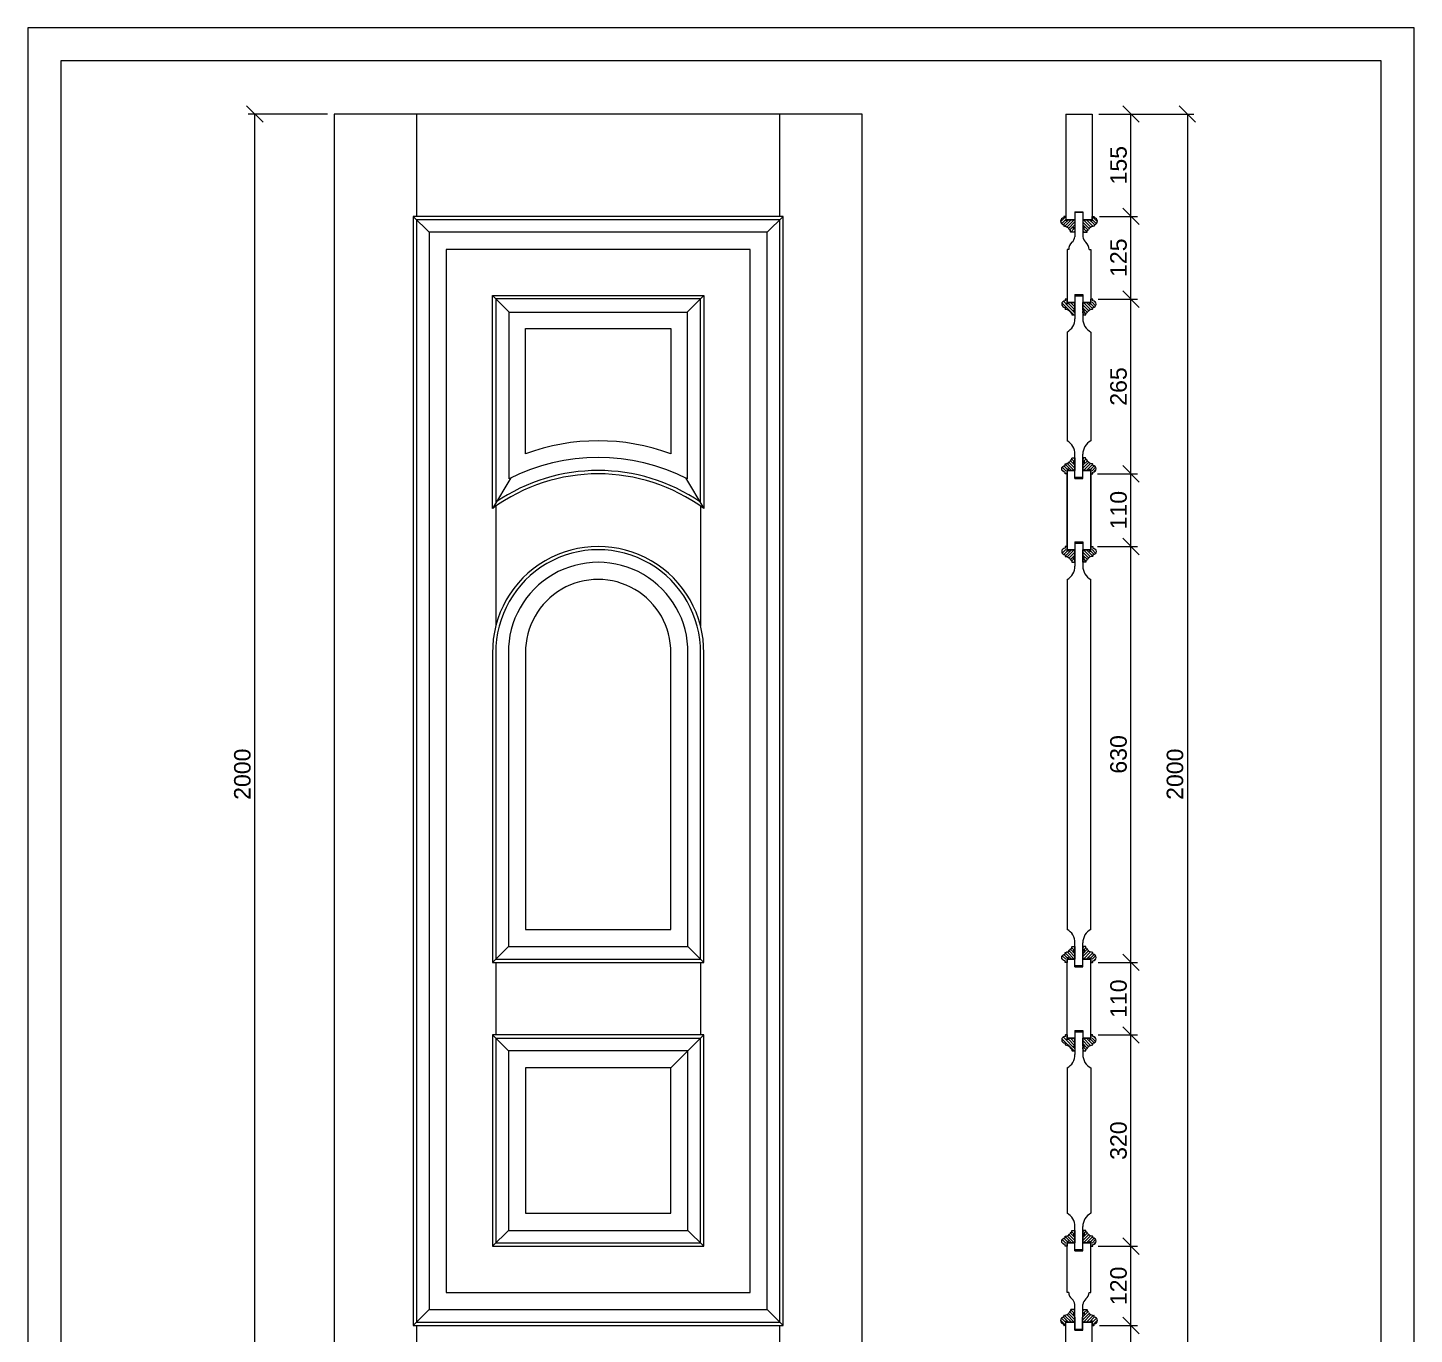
# Model space of a CAD drawing. Header units: millimetres. Extents: x 2363 to 4463, y 605 to 3575.
# Drawn here: x 2363 to 4463, y 1596 to 3575 of the extents above; entities that cross this region are included whole.
import ezdxf

# ---------------------------------------------------------------- set-up
doc = ezdxf.new("R2010")
doc.units = ezdxf.units.MM
for name, color, linetype, lineweight in [('图框', 7, 'Continuous', 13), ('填充', 8, 'Continuous', 5), ('标准家私', 4, 'Continuous', 20), ('标注', 2, 'Continuous', 9)]:
    doc.layers.add(name, color=color, linetype=linetype, lineweight=lineweight)
doc.styles.get("Standard").update_dxf_attribs({"font": 'arial.ttf'})

# ---------------------------------------------------------------- blocks, each defined once
blk = doc.blocks.new('_Oblique')
at = {"color": 0, "linetype": 'ByBlock', "lineweight": -2}
blk.add_line((-0.5, -0.5), (0.5, 0.5), dxfattribs=at)

msp = doc.modelspace()

# ---------------------------------------------------------------- hatches: boundary and pattern name
at = {"layer": '填充'}
h = msp.add_hatch(dxfattribs=at)
h.set_pattern_fill('ANSI31', color=0, angle=90, style=0)
h.set_pattern_definition([(225, (3087.6552, 33091.6226), (-2.24506403, 2.24506403), [])])
h.paths.add_polyline_path([(3933.3, 3274.1), (3931.9, 3275.3), (3931.9, 3276.8, -1), (3931.9, 3286.8), (3931.9, 3288.8, -0.414214), (3932.4, 3289.3), (3934.9, 3289.3), (3934.9, 3284.3), (3934.9, 3282.3), (3936.9, 3282.3), (3936.9, 3284.3), (3948.9, 3284.3), (3948.9, 3272.3), (3946.9, 3272.3), (3946.9, 3270.3), (3948.9, 3270.3), (3948.9, 3268.3, -0.414214), (3945.9, 3265.3), (3942.9, 3265.3, -0.414214), (3942.4, 3265.8), (3942.4, 3267.8, -0.310992), (3940, 3269.5, 0.142816), (3938.5, 3271.8, 0.118277)])
h = msp.add_hatch(dxfattribs=at)
h.set_pattern_fill('ANSI31', color=0, angle=90, style=0)
h.set_pattern_definition([(315, (4822.0745, 33091.6226), (2.24506403, 2.24506403), [])])
h.paths.add_polyline_path([(3976.5, 3274.1), (3977.9, 3275.3), (3977.9, 3276.8, 1), (3977.9, 3286.8), (3977.9, 3288.8, 0.414214), (3977.4, 3289.3), (3974.9, 3289.3), (3974.9, 3284.3), (3974.9, 3282.3), (3972.9, 3282.3), (3972.9, 3284.3), (3960.9, 3284.3), (3960.9, 3272.3), (3962.9, 3272.3), (3962.9, 3270.3), (3960.9, 3270.3), (3960.9, 3268.3, 0.414214), (3963.9, 3265.3), (3966.9, 3265.3, 0.414214), (3967.4, 3265.8), (3967.4, 3267.8, 0.310992), (3969.7, 3269.5, -0.142816), (3971.2, 3271.8, -0.118277)])
h = msp.add_hatch(dxfattribs=at)
h.set_pattern_fill('ANSI31', color=0, angle=90, style=0)
h.set_pattern_definition([(135, (4837.103, 1779.0673), (-2.245064, -2.245064), [])])
edge = h.paths.add_edge_path()
edge.add_arc((3944.9, 3140.5), 0.5, 180, 270)
edge.add_line((3944.9, 3140), (3945.9, 3140))
edge.add_arc((3945.9, 3143), 3, 270, 360)
edge.add_line((3948.9, 3143), (3948.9, 3145))
edge.add_line((3948.9, 3145), (3946.9, 3145))
edge.add_line((3946.9, 3145), (3946.9, 3147))
edge.add_line((3946.9, 3147), (3948.9, 3147))
edge.add_line((3948.9, 3147), (3948.9, 3159))
edge.add_line((3948.9, 3159), (3936.9, 3159))
edge.add_line((3936.9, 3159), (3936.9, 3157))
edge.add_line((3936.9, 3157), (3934.9, 3157))
edge.add_line((3934.9, 3157), (3934.9, 3164))
edge.add_line((3934.9, 3164), (3934.4, 3164))
edge.add_arc((3934.4, 3163.5), 0.5, 450, 540)
edge.add_line((3933.9, 3163.5), (3933.9, 3161.5))
edge.add_arc((3933.9, 3156.5), 5, 90, 270)
edge.add_line((3933.9, 3151.5), (3933.9, 3149.4))
edge.add_arc((3934.4, 3149.4), 0.5, 180, 263.8501)
edge.add_arc((3933, 3136.7), 12.3, 412.3485, 443.8501, ccw=False)
edge.add_arc((3937.3, 3142.7), 4.93, 377.156, 409.6673, ccw=False)
edge.add_arc((3944.4, 3145), 2.52, 199.902, 269.003)
edge.add_line((3944.4, 3142.5), (3944.4, 3140.5))
h = msp.add_hatch(dxfattribs=at)
h.set_pattern_fill('ANSI31', color=0, angle=90, style=0)
h.set_pattern_definition([(315, (4822.0745, 32966.268), (2.24506403, 2.24506403), [])])
edge = h.paths.add_edge_path()
edge.add_arc((3964.9, 3140.5), 0.5, 270, 360)
edge.add_line((3965.4, 3140.5), (3965.4, 3142.5))
edge.add_arc((3965.3, 3145), 2.52, 270.997, 340.098)
edge.add_arc((3972.4, 3142.7), 4.93, 130.3327, 162.844, ccw=False)
edge.add_arc((3976.7, 3136.7), 12.3, 96.1499, 127.6515, ccw=False)
edge.add_arc((3975.4, 3149.4), 0.5, 276.1499, 360)
edge.add_line((3975.9, 3149.4), (3975.9, 3151.5))
edge.add_arc((3975.9, 3156.5), 5, 270, 450)
edge.add_line((3975.9, 3161.5), (3975.9, 3163.5))
edge.add_arc((3975.4, 3163.5), 0.5, 360, 450)
edge.add_line((3975.4, 3164), (3974.9, 3164))
edge.add_line((3974.9, 3164), (3974.9, 3157))
edge.add_line((3974.9, 3157), (3972.9, 3157))
edge.add_line((3972.9, 3157), (3972.9, 3159))
edge.add_line((3972.9, 3159), (3960.9, 3159))
edge.add_line((3960.9, 3159), (3960.9, 3147))
edge.add_line((3960.9, 3147), (3962.9, 3147))
edge.add_line((3962.9, 3147), (3962.9, 3145))
edge.add_line((3962.9, 3145), (3960.9, 3145))
edge.add_line((3960.9, 3145), (3960.9, 3143))
edge.add_arc((3963.9, 3143), 3, 180, 270)
edge.add_line((3963.9, 3140), (3964.9, 3140))
h = msp.add_hatch(dxfattribs=at)
h.set_pattern_fill('ANSI31', color=0, angle=90, style=0)
h.set_pattern_definition([(135, (3087.6552, -26903.004), (-2.24506403, -2.24506403), [])])
edge = h.paths.add_edge_path()
edge.add_arc((3944.9, 2922.8), 0.5, 90, 180)
edge.add_line((3944.4, 2922.8), (3944.4, 2920.8))
edge.add_arc((3944.4, 2918.3), 2.52, 90.997, 160.098)
edge.add_arc((3937.3, 2920.6), 4.93, 310.3327, 342.844, ccw=False)
edge.add_arc((3933, 2926.6), 12.3, 276.1499, 307.6515, ccw=False)
edge.add_arc((3934.4, 2913.8), 0.5, 96.1499, 180)
edge.add_line((3933.9, 2913.8), (3933.9, 2911.8))
edge.add_arc((3933.9, 2906.8), 5, 90, 270)
edge.add_line((3933.9, 2901.8), (3933.9, 2899.8))
edge.add_arc((3934.4, 2899.8), 0.5, 180, 270)
edge.add_line((3934.4, 2899.3), (3934.9, 2899.3))
edge.add_line((3934.9, 2899.3), (3934.9, 2906.3))
edge.add_line((3934.9, 2906.3), (3936.9, 2906.3))
edge.add_line((3936.9, 2906.3), (3936.9, 2904.3))
edge.add_line((3936.9, 2904.3), (3948.9, 2904.3))
edge.add_line((3948.9, 2904.3), (3948.9, 2916.3))
edge.add_line((3948.9, 2916.3), (3946.9, 2916.3))
edge.add_line((3946.9, 2916.3), (3946.9, 2918.3))
edge.add_line((3946.9, 2918.3), (3948.9, 2918.3))
edge.add_line((3948.9, 2918.3), (3948.9, 2920.3))
edge.add_arc((3945.9, 2920.3), 3, 360, 450)
edge.add_line((3945.9, 2923.3), (3944.9, 2923.3))
h = msp.add_hatch(dxfattribs=at)
h.set_pattern_fill('ANSI31', color=0, angle=90, style=0)
h.set_pattern_definition([(45, (4822.0745, -26903.004), (2.24506403, -2.24506403), [])])
edge = h.paths.add_edge_path()
edge.add_arc((3964.9, 2922.8), 0.5, 360, 450)
edge.add_line((3964.9, 2923.3), (3963.9, 2923.3))
edge.add_arc((3963.9, 2920.3), 3, 90, 180)
edge.add_line((3960.9, 2920.3), (3960.9, 2918.3))
edge.add_line((3960.9, 2918.3), (3962.9, 2918.3))
edge.add_line((3962.9, 2918.3), (3962.9, 2916.3))
edge.add_line((3962.9, 2916.3), (3960.9, 2916.3))
edge.add_line((3960.9, 2916.3), (3960.9, 2904.3))
edge.add_line((3960.9, 2904.3), (3972.9, 2904.3))
edge.add_line((3972.9, 2904.3), (3972.9, 2906.3))
edge.add_line((3972.9, 2906.3), (3974.9, 2906.3))
edge.add_line((3974.9, 2906.3), (3974.9, 2899.3))
edge.add_line((3974.9, 2899.3), (3975.4, 2899.3))
edge.add_arc((3975.4, 2899.8), 0.5, 270, 360)
edge.add_line((3975.9, 2899.8), (3975.9, 2901.8))
edge.add_arc((3975.9, 2906.8), 5, 270, 450)
edge.add_line((3975.9, 2911.8), (3975.9, 2913.8))
edge.add_arc((3975.4, 2913.8), 0.5, 360, 443.8501)
edge.add_arc((3976.7, 2926.6), 12.3, 232.3485, 263.8501, ccw=False)
edge.add_arc((3972.4, 2920.6), 4.93, 197.156, 229.6673, ccw=False)
edge.add_arc((3965.3, 2918.3), 2.52, 379.902, 449.003)
edge.add_line((3965.4, 2920.8), (3965.4, 2922.8))
h = msp.add_hatch(dxfattribs=at)
h.set_pattern_fill('ANSI31', color=0, angle=90, style=0)
h.set_pattern_definition([(225, (3087.6552, 32591.598), (-2.24506403, 2.24506403), [])])
edge = h.paths.add_edge_path()
edge.add_arc((3944.9, 2765.8), 0.5, 180, 270, ccw=False)
edge.add_line((3944.4, 2765.8), (3944.4, 2767.8))
edge.add_arc((3944.4, 2770.3), 2.52, 199.902, 269.003, ccw=False)
edge.add_arc((3937.3, 2768), 4.93, 17.156, 49.6673)
edge.add_arc((3933, 2762), 12.3, 52.3485, 83.8501)
edge.add_arc((3934.4, 2774.8), 0.5, 180, 263.8501, ccw=False)
edge.add_line((3933.9, 2774.8), (3933.9, 2776.8))
edge.add_arc((3933.9, 2781.8), 5, 90, 270, ccw=False)
edge.add_line((3933.9, 2786.8), (3933.9, 2788.8))
edge.add_arc((3934.4, 2788.8), 0.5, 90, 180, ccw=False)
edge.add_line((3934.4, 2789.3), (3934.9, 2789.3))
edge.add_line((3934.9, 2789.3), (3934.9, 2782.3))
edge.add_line((3934.9, 2782.3), (3936.9, 2782.3))
edge.add_line((3936.9, 2782.3), (3936.9, 2784.3))
edge.add_line((3936.9, 2784.3), (3948.9, 2784.3))
edge.add_line((3948.9, 2784.3), (3948.9, 2772.3))
edge.add_line((3948.9, 2772.3), (3946.9, 2772.3))
edge.add_line((3946.9, 2772.3), (3946.9, 2770.3))
edge.add_line((3946.9, 2770.3), (3948.9, 2770.3))
edge.add_line((3948.9, 2770.3), (3948.9, 2768.3))
edge.add_arc((3945.9, 2768.3), 3, -90, 0, ccw=False)
edge.add_line((3945.9, 2765.3), (3944.9, 2765.3))
h = msp.add_hatch(dxfattribs=at)
h.set_pattern_fill('ANSI31', color=0, angle=90, style=0)
h.set_pattern_definition([(315, (4822.0745, 32591.598), (2.24506403, 2.24506403), [])])
edge = h.paths.add_edge_path()
edge.add_arc((3964.9, 2765.8), 0.5, -90, 0, ccw=False)
edge.add_line((3964.9, 2765.3), (3963.9, 2765.3))
edge.add_arc((3963.9, 2768.3), 3, 180, 270, ccw=False)
edge.add_line((3960.9, 2768.3), (3960.9, 2770.3))
edge.add_line((3960.9, 2770.3), (3962.9, 2770.3))
edge.add_line((3962.9, 2770.3), (3962.9, 2772.3))
edge.add_line((3962.9, 2772.3), (3960.9, 2772.3))
edge.add_line((3960.9, 2772.3), (3960.9, 2784.3))
edge.add_line((3960.9, 2784.3), (3972.9, 2784.3))
edge.add_line((3972.9, 2784.3), (3972.9, 2782.3))
edge.add_line((3972.9, 2782.3), (3974.9, 2782.3))
edge.add_line((3974.9, 2782.3), (3974.9, 2789.3))
edge.add_line((3974.9, 2789.3), (3975.4, 2789.3))
edge.add_arc((3975.4, 2788.8), 0.5, 0, 90, ccw=False)
edge.add_line((3975.9, 2788.8), (3975.9, 2786.8))
edge.add_arc((3975.9, 2781.8), 5, -90, 90, ccw=False)
edge.add_line((3975.9, 2776.8), (3975.9, 2774.8))
edge.add_arc((3975.4, 2774.8), 0.5, -83.8501, 0, ccw=False)
edge.add_arc((3976.7, 2762), 12.3, 96.1499, 127.6515)
edge.add_arc((3972.4, 2768), 4.93, 130.3327, 162.844)
edge.add_arc((3965.3, 2770.3), 2.52, -89.003, -19.902, ccw=False)
edge.add_line((3965.4, 2767.8), (3965.4, 2765.8))
h = msp.add_hatch(dxfattribs=at)
h.set_pattern_fill('ANSI31', color=0, angle=90, style=0)
h.set_pattern_definition([(135, (3087.6552, -27642.9626), (-2.24506403, -2.24506403), [])])
edge = h.paths.add_edge_path()
edge.add_arc((3944.9, 2182.8), 0.5, 90, 180)
edge.add_line((3944.4, 2182.8), (3944.4, 2180.8))
edge.add_arc((3944.4, 2178.3), 2.52, 90.997, 160.098)
edge.add_arc((3937.3, 2180.6), 4.93, 310.3327, 342.844, ccw=False)
edge.add_arc((3933, 2186.6), 12.3, 276.1499, 307.6515, ccw=False)
edge.add_arc((3934.4, 2173.9), 0.5, 96.1499, 180)
edge.add_line((3933.9, 2173.9), (3933.9, 2171.8))
edge.add_arc((3933.9, 2166.8), 5, 90, 270)
edge.add_line((3933.9, 2161.8), (3933.9, 2159.8))
edge.add_arc((3934.4, 2159.8), 0.5, 180, 270)
edge.add_line((3934.4, 2159.3), (3934.9, 2159.3))
edge.add_line((3934.9, 2159.3), (3934.9, 2166.3))
edge.add_line((3934.9, 2166.3), (3936.9, 2166.3))
edge.add_line((3936.9, 2166.3), (3936.9, 2164.3))
edge.add_line((3936.9, 2164.3), (3948.9, 2164.3))
edge.add_line((3948.9, 2164.3), (3948.9, 2176.3))
edge.add_line((3948.9, 2176.3), (3946.9, 2176.3))
edge.add_line((3946.9, 2176.3), (3946.9, 2178.3))
edge.add_line((3946.9, 2178.3), (3948.9, 2178.3))
edge.add_line((3948.9, 2178.3), (3948.9, 2180.3))
edge.add_arc((3945.9, 2180.3), 3, 360, 450)
edge.add_line((3945.9, 2183.3), (3944.9, 2183.3))
h = msp.add_hatch(dxfattribs=at)
h.set_pattern_fill('ANSI31', color=0, angle=90, style=0)
h.set_pattern_definition([(45, (4822.0745, -27642.9626), (2.24506403, -2.24506403), [])])
edge = h.paths.add_edge_path()
edge.add_arc((3964.9, 2182.8), 0.5, 360, 450)
edge.add_line((3964.9, 2183.3), (3963.9, 2183.3))
edge.add_arc((3963.9, 2180.3), 3, 90, 180)
edge.add_line((3960.9, 2180.3), (3960.9, 2178.3))
edge.add_line((3960.9, 2178.3), (3962.9, 2178.3))
edge.add_line((3962.9, 2178.3), (3962.9, 2176.3))
edge.add_line((3962.9, 2176.3), (3960.9, 2176.3))
edge.add_line((3960.9, 2176.3), (3960.9, 2164.3))
edge.add_line((3960.9, 2164.3), (3972.9, 2164.3))
edge.add_line((3972.9, 2164.3), (3972.9, 2166.3))
edge.add_line((3972.9, 2166.3), (3974.9, 2166.3))
edge.add_line((3974.9, 2166.3), (3974.9, 2159.3))
edge.add_line((3974.9, 2159.3), (3975.4, 2159.3))
edge.add_arc((3975.4, 2159.8), 0.5, 270, 360)
edge.add_line((3975.9, 2159.8), (3975.9, 2161.8))
edge.add_arc((3975.9, 2166.8), 5, 270, 450)
edge.add_line((3975.9, 2171.8), (3975.9, 2173.9))
edge.add_arc((3975.4, 2173.9), 0.5, 360, 443.8501)
edge.add_arc((3976.7, 2186.6), 12.3, 232.3485, 263.8501, ccw=False)
edge.add_arc((3972.4, 2180.6), 4.93, 197.156, 229.6673, ccw=False)
edge.add_arc((3965.3, 2178.3), 2.52, 379.902, 449.003)
edge.add_line((3965.4, 2180.8), (3965.4, 2182.8))
h = msp.add_hatch(dxfattribs=at)
h.set_pattern_fill('ANSI31', color=0, angle=90, style=0)
h.set_pattern_definition([(135, (4837.103, 664.4218), (-2.245064, -2.245064), [])])
edge = h.paths.add_edge_path()
edge.add_arc((3944.9, 2025.8), 0.5, 180, 270)
edge.add_line((3944.9, 2025.3), (3945.9, 2025.3))
edge.add_arc((3945.9, 2028.3), 3, 270, 360)
edge.add_line((3948.9, 2028.3), (3948.9, 2030.3))
edge.add_line((3948.9, 2030.3), (3946.9, 2030.3))
edge.add_line((3946.9, 2030.3), (3946.9, 2032.3))
edge.add_line((3946.9, 2032.3), (3948.9, 2032.3))
edge.add_line((3948.9, 2032.3), (3948.9, 2044.3))
edge.add_line((3948.9, 2044.3), (3936.9, 2044.3))
edge.add_line((3936.9, 2044.3), (3936.9, 2042.3))
edge.add_line((3936.9, 2042.3), (3934.9, 2042.3))
edge.add_line((3934.9, 2042.3), (3934.9, 2049.3))
edge.add_line((3934.9, 2049.3), (3934.4, 2049.3))
edge.add_arc((3934.4, 2048.8), 0.5, 450, 540)
edge.add_line((3933.9, 2048.8), (3933.9, 2046.8))
edge.add_arc((3933.9, 2041.8), 5, 90, 270)
edge.add_line((3933.9, 2036.8), (3933.9, 2034.8))
edge.add_arc((3934.4, 2034.8), 0.5, 180, 263.8501)
edge.add_arc((3933, 2022), 12.3, 412.3485, 443.8501, ccw=False)
edge.add_arc((3937.3, 2028), 4.93, 377.156, 409.6673, ccw=False)
edge.add_arc((3944.4, 2030.4), 2.52, 199.902, 269.003)
edge.add_line((3944.4, 2027.8), (3944.4, 2025.8))
h = msp.add_hatch(dxfattribs=at)
h.set_pattern_fill('ANSI31', color=0, angle=90, style=0)
h.set_pattern_definition([(315, (4822.0745, 31851.6226), (2.24506403, 2.24506403), [])])
edge = h.paths.add_edge_path()
edge.add_arc((3964.9, 2025.8), 0.5, 270, 360)
edge.add_line((3965.4, 2025.8), (3965.4, 2027.8))
edge.add_arc((3965.3, 2030.4), 2.52, 270.997, 340.098)
edge.add_arc((3972.4, 2028), 4.93, 130.3327, 162.844, ccw=False)
edge.add_arc((3976.7, 2022), 12.3, 96.1499, 127.6515, ccw=False)
edge.add_arc((3975.4, 2034.8), 0.5, 276.1499, 360)
edge.add_line((3975.9, 2034.8), (3975.9, 2036.8))
edge.add_arc((3975.9, 2041.8), 5, 270, 450)
edge.add_line((3975.9, 2046.8), (3975.9, 2048.8))
edge.add_arc((3975.4, 2048.8), 0.5, 360, 450)
edge.add_line((3975.4, 2049.3), (3974.9, 2049.3))
edge.add_line((3974.9, 2049.3), (3974.9, 2042.3))
edge.add_line((3974.9, 2042.3), (3972.9, 2042.3))
edge.add_line((3972.9, 2042.3), (3972.9, 2044.3))
edge.add_line((3972.9, 2044.3), (3960.9, 2044.3))
edge.add_line((3960.9, 2044.3), (3960.9, 2032.3))
edge.add_line((3960.9, 2032.3), (3962.9, 2032.3))
edge.add_line((3962.9, 2032.3), (3962.9, 2030.3))
edge.add_line((3962.9, 2030.3), (3960.9, 2030.3))
edge.add_line((3960.9, 2030.3), (3960.9, 2028.3))
edge.add_arc((3963.9, 2028.3), 3, 180, 270)
edge.add_line((3963.9, 2025.3), (3964.9, 2025.3))
h = msp.add_hatch(dxfattribs=at)
h.set_pattern_fill('ANSI31', color=0, angle=90, style=0)
h.set_pattern_definition([(135, (3087.6552, -28072.9626), (-2.24506403, -2.24506403), [])])
edge = h.paths.add_edge_path()
edge.add_arc((3944.9, 1752.8), 0.5, 90, 180)
edge.add_line((3944.4, 1752.8), (3944.4, 1750.8))
edge.add_arc((3944.4, 1748.3), 2.52, 90.997, 160.098)
edge.add_arc((3937.3, 1750.6), 4.93, 310.3327, 342.844, ccw=False)
edge.add_arc((3933, 1756.6), 12.3, 276.1499, 307.6515, ccw=False)
edge.add_arc((3934.4, 1743.9), 0.5, 96.1499, 180)
edge.add_line((3933.9, 1743.9), (3933.9, 1741.8))
edge.add_arc((3933.9, 1736.8), 5, 90, 270)
edge.add_line((3933.9, 1731.8), (3933.9, 1729.8))
edge.add_arc((3934.4, 1729.8), 0.5, 180, 270)
edge.add_line((3934.4, 1729.3), (3934.9, 1729.3))
edge.add_line((3934.9, 1729.3), (3934.9, 1736.3))
edge.add_line((3934.9, 1736.3), (3936.9, 1736.3))
edge.add_line((3936.9, 1736.3), (3936.9, 1734.3))
edge.add_line((3936.9, 1734.3), (3948.9, 1734.3))
edge.add_line((3948.9, 1734.3), (3948.9, 1746.3))
edge.add_line((3948.9, 1746.3), (3946.9, 1746.3))
edge.add_line((3946.9, 1746.3), (3946.9, 1748.3))
edge.add_line((3946.9, 1748.3), (3948.9, 1748.3))
edge.add_line((3948.9, 1748.3), (3948.9, 1750.3))
edge.add_arc((3945.9, 1750.3), 3, 360, 450)
edge.add_line((3945.9, 1753.3), (3944.9, 1753.3))
h = msp.add_hatch(dxfattribs=at)
h.set_pattern_fill('ANSI31', color=0, angle=90, style=0)
h.set_pattern_definition([(45, (4822.0745, -28072.9626), (2.24506403, -2.24506403), [])])
edge = h.paths.add_edge_path()
edge.add_arc((3964.9, 1752.8), 0.5, 360, 450)
edge.add_line((3964.9, 1753.3), (3963.9, 1753.3))
edge.add_arc((3963.9, 1750.3), 3, 90, 180)
edge.add_line((3960.9, 1750.3), (3960.9, 1748.3))
edge.add_line((3960.9, 1748.3), (3962.9, 1748.3))
edge.add_line((3962.9, 1748.3), (3962.9, 1746.3))
edge.add_line((3962.9, 1746.3), (3960.9, 1746.3))
edge.add_line((3960.9, 1746.3), (3960.9, 1734.3))
edge.add_line((3960.9, 1734.3), (3972.9, 1734.3))
edge.add_line((3972.9, 1734.3), (3972.9, 1736.3))
edge.add_line((3972.9, 1736.3), (3974.9, 1736.3))
edge.add_line((3974.9, 1736.3), (3974.9, 1729.3))
edge.add_line((3974.9, 1729.3), (3975.4, 1729.3))
edge.add_arc((3975.4, 1729.8), 0.5, 270, 360)
edge.add_line((3975.9, 1729.8), (3975.9, 1731.8))
edge.add_arc((3975.9, 1736.8), 5, 270, 450)
edge.add_line((3975.9, 1741.8), (3975.9, 1743.9))
edge.add_arc((3975.4, 1743.9), 0.5, 360, 443.8501)
edge.add_arc((3976.7, 1756.6), 12.3, 232.3485, 263.8501, ccw=False)
edge.add_arc((3972.4, 1750.6), 4.93, 197.156, 229.6673, ccw=False)
edge.add_arc((3965.3, 1748.3), 2.52, 379.902, 449.003)
edge.add_line((3965.4, 1750.8), (3965.4, 1752.8))
h = msp.add_hatch(dxfattribs=at)
h.set_pattern_fill('ANSI31', color=0, angle=90, style=0)
h.set_pattern_definition([(135, (3087.6552, -28192.9626), (-2.24506403, -2.24506403), [])])
h.paths.add_polyline_path([(3933.3, 1624.5), (3931.9, 1623.4), (3931.9, 1621.8, 1), (3931.9, 1611.8), (3931.9, 1609.8, 0.414214), (3932.4, 1609.3), (3934.9, 1609.3), (3934.9, 1614.3), (3934.9, 1616.3), (3936.9, 1616.3), (3936.9, 1614.3), (3948.9, 1614.3), (3948.9, 1626.3), (3946.9, 1626.3), (3946.9, 1628.3), (3948.9, 1628.3), (3948.9, 1630.3, 0.414214), (3945.9, 1633.3), (3942.9, 1633.3, 0.414214), (3942.4, 1632.8), (3942.4, 1630.8, 0.310992), (3940, 1629.2, -0.142816), (3938.5, 1626.9, -0.118277)])
h = msp.add_hatch(dxfattribs=at)
h.set_pattern_fill('ANSI31', color=0, angle=90, style=0)
h.set_pattern_definition([(45, (4822.0745, -28192.9626), (2.24506403, -2.24506403), [])])
h.paths.add_polyline_path([(3976.5, 1624.5), (3977.9, 1623.4), (3977.9, 1621.8, -1), (3977.9, 1611.8), (3977.9, 1609.8, -0.414214), (3977.4, 1609.3), (3974.9, 1609.3), (3974.9, 1614.3), (3974.9, 1616.3), (3972.9, 1616.3), (3972.9, 1614.3), (3960.9, 1614.3), (3960.9, 1626.3), (3962.9, 1626.3), (3962.9, 1628.3), (3960.9, 1628.3), (3960.9, 1630.3, -0.414214), (3963.9, 1633.3), (3966.9, 1633.3, -0.414214), (3967.4, 1632.8), (3967.4, 1630.8, -0.310992), (3969.7, 1629.2, 0.142816), (3971.2, 1626.9, 0.118277)])

# ---------------------------------------------------------------- linework, layer by layer
at = {"layer": '图框', "color": 0}
msp.add_lwpolyline([(2362.8, 3575.1), (2362.8, 605.1), (4462.8, 605.1), (4462.8, 3575.1)], close=True, dxfattribs=at)
at = {"layer": '图框', "color": 0, "lineweight": 20}
msp.add_lwpolyline([(2412.8, 3525.1), (2412.8, 655.1), (4412.8, 655.1), (4412.8, 3525.1)], close=True, dxfattribs=at)
at = {"layer": '填充', "color": 0}
for p, q in [((2951.8, 3444.3), (2951.8, 3289.3)), ((3501.8, 3289.3), (3501.8, 3444.3)), ((2970.8, 3265.3), (2946.8, 3289.3)), ((2951.8, 3284.3), (2951.8, 1614.3)), ((3501.8, 3284.3), (2951.8, 3284.3)), ((3482.8, 3265.3), (3506.8, 3289.3)), ((3501.8, 1614.3), (3501.8, 3284.3)), ((3091.8, 3144.3), (3066.8, 3169.3)), ((3381.8, 3164.3), (3071.8, 3164.3)), ((3071.8, 3164.3), (3071.8, 2856.5)), ((3361.8, 3144.3), (3386.8, 3169.3)), ((3381.8, 2856.5), (3381.8, 3164.3)), ((3094.7, 2893.1), (3066.8, 2846.8)), ((3358.9, 2893.1), (3386.8, 2846.8)), ((3071.8, 2850.4), (3071.8, 2669)), ((3381.8, 2850.4), (3381.8, 2669)), ((3071.8, 2627.7), (3071.8, 2164.3)), ((3381.8, 2164.3), (3381.8, 2627.7)), ((3090.8, 2183.3), (3066.8, 2159.3)), ((3071.8, 2164.3), (3381.8, 2164.3)), ((3362.8, 2183.3), (3386.8, 2159.3)), ((3071.8, 2159.3), (3071.8, 2049.3)), ((3381.8, 2159.3), (3381.8, 2049.3)), ((3091.8, 2024.3), (3066.8, 2049.3)), ((3071.8, 2044.3), (3071.8, 1734.3)), ((3071.8, 2044.3), (3381.8, 2044.3)), ((3336.8, 1999.3), (3386.8, 2049.3)), ((3381.8, 1734.3), (3381.8, 2044.3)), ((3090.8, 1753.3), (3066.8, 1729.3)), ((3362.8, 1753.3), (3386.8, 1729.3)), ((3071.8, 1734.3), (3381.8, 1734.3)), ((2970.8, 1633.3), (2946.8, 1609.3)), ((3482.8, 1633.3), (3506.8, 1609.3)), ((2951.8, 1614.3), (3501.8, 1614.3)), ((2951.8, 1609.3), (2951.8, 1444.3)), ((3501.8, 1444.3), (3501.8, 1609.3))]:
    msp.add_line(p, q, dxfattribs=at)
for radius, start, end in [(275, 55.6936, 124.3064), (155, 359.4004, 180.5996)]:
    msp.add_arc((3226.8, 2629.3), radius, start, end, dxfattribs=at)
at = {"layer": '标准家私', "color": 0}
for p, q in [((3626.8, 3444.3), (2826.8, 3444.3)), ((2826.8, 3444.3), (2826.8, 1444.3)), ((3626.8, 1444.3), (3626.8, 3444.3)), ((3934.9, 3444.3), (3934.9, 3284.3)), ((3934.9, 3444.3), (3974.9, 3444.3)), ((3974.9, 3444.3), (3974.9, 3284.3)), ((3506.8, 3289.3), (2946.8, 3289.3)), ((2946.8, 3289.3), (2946.8, 1609.3)), ((3506.8, 1609.3), (3506.8, 3289.3)), ((3931.9, 3288.8), (3931.9, 3286.8)), ((3931.9, 3276.8), (3931.9, 3274.8)), ((3934.9, 3289.3), (3932.4, 3289.3)), ((3934.9, 3289.3), (3934.9, 3284.3)), ((3934.9, 3289.3), (3934.9, 3284.3)), ((3934.9, 3289.3), (3934.9, 3284.3)), ((3934.9, 3289.3), (3934.9, 3284.3)), ((3948.9, 3284.3), (3934.9, 3284.3)), ((3934.9, 3284.3), (3948.9, 3284.3)), ((3934.9, 3284.3), (3948.9, 3284.3)), ((3934.9, 3284.3), (3948.9, 3284.3)), ((3948.9, 3284.3), (3934.9, 3284.3)), ((3936.9, 3284.3), (3948.9, 3284.3)), ((3936.9, 3284.3), (3948.9, 3284.3)), ((3948.9, 3296.3), (3960.9, 3296.3)), ((3948.9, 3296.3), (3948.9, 3284.3)), ((3948.9, 3284.3), (3948.9, 3272.3)), ((3948.9, 3284.3), (3948.9, 3258.5)), ((3960.3, 3295.3), (3949.4, 3295.3)), ((3960.9, 3296.3), (3960.9, 3284.3)), ((3960.9, 3284.3), (3974.9, 3284.3)), ((3960.9, 3284.3), (3960.9, 3258.5)), ((3960.9, 3284.3), (3960.9, 3272.3)), ((3972.9, 3284.3), (3960.9, 3284.3)), ((3974.9, 3284.3), (3960.9, 3284.3)), ((3974.9, 3284.3), (3960.9, 3284.3)), ((3974.9, 3284.3), (3960.9, 3284.3)), ((3972.9, 3284.3), (3960.9, 3284.3)), ((3960.9, 3284.3), (3974.9, 3284.3)), ((3974.9, 3289.3), (3974.9, 3284.3)), ((3974.9, 3289.3), (3977.4, 3289.3)), ((3974.9, 3289.3), (3974.9, 3284.3)), ((3974.9, 3289.3), (3974.9, 3284.3)), ((3974.9, 3289.3), (3974.9, 3284.3)), ((3974.9, 3284.3), (3974.9, 3289.3)), ((3977.9, 3288.8), (3977.9, 3286.8)), ((3977.9, 3276.8), (3977.9, 3274.8)), ((3482.8, 3265.3), (2970.8, 3265.3)), ((2970.8, 3265.3), (2970.8, 1633.3)), ((3482.8, 1633.3), (3482.8, 3265.3)), ((3942.4, 3265.8), (3942.4, 3267.8)), ((3948.9, 3265.3), (3942.9, 3265.3)), ((3948.9, 3270.3), (3948.9, 3265.3)), ((3960.9, 3270.3), (3960.9, 3268.3)), ((3960.9, 3265.3), (3966.9, 3265.3)), ((3967.4, 3265.8), (3967.4, 3267.8)), ((3456.8, 3239.3), (2996.8, 3239.3)), ((2996.8, 3239.3), (2996.8, 1659.3)), ((3456.8, 1659.3), (3456.8, 3239.3)), ((3936.9, 3239.3), (3936.9, 3164)), ((3939.4, 3239.3), (3936.9, 3239.3)), ((3970.4, 3239.3), (3972.9, 3239.3)), ((3972.9, 3239.3), (3972.9, 3164)), ((3066.8, 2846.8), (3066.8, 3169.3)), ((3066.8, 3169.3), (3386.8, 3169.3)), ((3386.8, 3169.3), (3386.8, 2846.8)), ((3948.9, 3171), (3960.9, 3171)), ((3948.9, 3169), (3960.9, 3169)), ((3960.9, 3171), (3960.9, 3159)), ((3091.8, 2891.6), (3091.8, 3144.3)), ((3091.8, 3144.3), (3361.8, 3144.3)), ((3361.8, 3144.3), (3361.8, 2891.6)), ((3116.8, 2929.8), (3116.8, 3119.3)), ((3116.8, 3119.3), (3336.8, 3119.3)), ((3336.8, 3119.3), (3336.8, 2929.8)), ((3936.9, 3114), (3936.9, 2949.3)), ((3972.9, 3114), (3972.9, 2949.3)), ((3948.9, 2894.3), (3948.9, 2929)), ((3960.9, 2894.3), (3960.9, 2929)), ((3936.9, 2789.3), (3936.9, 2904.3)), ((3936.9, 2899.3), (3936.9, 2784.3)), ((3960.9, 2892.3), (3960.9, 2904.3)), ((3972.9, 2789.3), (3972.9, 2904.3)), ((3972.9, 2899.3), (3972.9, 2784.3)), ((3948.9, 2894.3), (3960.9, 2894.3)), ((3948.9, 2892.3), (3960.9, 2892.3)), ((3948.9, 2796.3), (3960.9, 2796.3)), ((3948.9, 2794.3), (3960.9, 2794.3)), ((3948.9, 2794.3), (3948.9, 2759.6)), ((3960.9, 2796.3), (3960.9, 2784.3)), ((3960.9, 2794.3), (3960.9, 2759.6)), ((3936.9, 2739.3), (3936.9, 2209.3)), ((3972.9, 2209.3), (3972.9, 2739.3)), ((3066.8, 2631), (3066.8, 2159.3)), ((3090.8, 2631), (3090.8, 2183.3)), ((3116.8, 2631), (3116.8, 2209.3)), ((3336.8, 2209.3), (3336.8, 2627.7)), ((3362.8, 2183.3), (3362.8, 2627.7)), ((3386.8, 2159.3), (3386.8, 2627.7)), ((3116.8, 2209.3), (3336.8, 2209.3)), ((3948.9, 2154.3), (3948.9, 2189)), ((3960.9, 2154.3), (3960.9, 2189)), ((3090.8, 2183.3), (3362.8, 2183.3)), ((3936.9, 2044.3), (3936.9, 2164.3)), ((3960.9, 2152.3), (3960.9, 2164.3)), ((3972.9, 2049.3), (3972.9, 2164.3)), ((3066.8, 2159.3), (3386.8, 2159.3)), ((3948.9, 2154.3), (3960.9, 2154.3)), ((3948.9, 2152.3), (3960.9, 2152.3)), ((3066.8, 2049.3), (3066.8, 1729.3)), ((3386.8, 2049.3), (3066.8, 2049.3)), ((3386.8, 1729.3), (3386.8, 2049.3)), ((3948.9, 2056.3), (3960.9, 2056.3)), ((3948.9, 2054.3), (3960.9, 2054.3)), ((3960.9, 2056.3), (3960.9, 2044.3)), ((3090.8, 2025.3), (3090.8, 1753.3)), ((3362.8, 2025.3), (3090.8, 2025.3)), ((3362.8, 1753.3), (3362.8, 2025.3)), ((3116.8, 1999.3), (3116.8, 1779.3)), ((3336.8, 1999.3), (3116.8, 1999.3)), ((3336.8, 1779.3), (3336.8, 1999.3)), ((3936.9, 1999.3), (3936.9, 1779.3)), ((3972.9, 1999.3), (3972.9, 1779.3)), ((3116.8, 1779.3), (3336.8, 1779.3)), ((3090.8, 1753.3), (3362.8, 1753.3)), ((3948.9, 1724.3), (3948.9, 1759)), ((3960.9, 1724.3), (3960.9, 1759)), ((3066.8, 1729.3), (3386.8, 1729.3)), ((3936.9, 1659.3), (3936.9, 1734.3)), ((3948.9, 1724.3), (3960.9, 1724.3)), ((3948.9, 1722.3), (3960.9, 1722.3)), ((3960.9, 1722.3), (3960.9, 1734.3)), ((3972.9, 1659.3), (3972.9, 1734.3)), ((2996.8, 1659.3), (3456.8, 1659.3)), ((3939.4, 1659.3), (3936.9, 1659.3)), ((3970.4, 1659.3), (3972.9, 1659.3)), ((3949.4, 1603.3), (3948.9, 1641.1)), ((3960.3, 1603.3), (3960.9, 1641.1)), ((2970.8, 1633.3), (3482.8, 1633.3)), ((3931.9, 1621.8), (3931.9, 1623.9)), ((3942.4, 1632.8), (3942.4, 1630.8)), ((3948.9, 1633.3), (3942.9, 1633.3)), ((3948.9, 1614.3), (3948.9, 1633.3)), ((3948.9, 1628.3), (3948.9, 1630.3)), ((3948.9, 1614.3), (3948.9, 1626.3)), ((3960.9, 1633.3), (3966.9, 1633.3)), ((3960.9, 1614.3), (3960.9, 1633.3)), ((3960.9, 1628.3), (3960.9, 1630.3)), ((3960.9, 1614.3), (3960.9, 1626.3)), ((3967.4, 1632.8), (3967.4, 1630.8)), ((3977.9, 1621.8), (3977.9, 1623.9)), ((2946.8, 1609.3), (3506.8, 1609.3)), ((3931.9, 1609.8), (3931.9, 1611.8)), ((3934.9, 1609.3), (3932.4, 1609.3)), ((3948.9, 1614.3), (3934.9, 1614.3)), ((3934.9, 1444.3), (3934.9, 1614.3)), ((3934.9, 1609.3), (3934.9, 1614.3)), ((3934.9, 1609.3), (3934.9, 1614.3)), ((3934.9, 1614.3), (3948.9, 1614.3)), ((3934.9, 1609.3), (3934.9, 1614.3)), ((3934.9, 1614.3), (3948.9, 1614.3)), ((3934.9, 1609.3), (3934.9, 1614.3)), ((3934.9, 1614.3), (3948.9, 1614.3)), ((3948.9, 1614.3), (3934.9, 1614.3)), ((3936.9, 1614.3), (3948.9, 1614.3)), ((3936.9, 1614.3), (3948.9, 1614.3)), ((3948.9, 1602.3), (3948.9, 1614.3)), ((3948.9, 1602.3), (3960.9, 1602.3)), ((3960.3, 1603.3), (3949.4, 1603.3)), ((3960.9, 1602.3), (3960.9, 1614.3)), ((3960.9, 1614.3), (3974.9, 1614.3)), ((3972.9, 1614.3), (3960.9, 1614.3)), ((3974.9, 1614.3), (3960.9, 1614.3)), ((3974.9, 1614.3), (3960.9, 1614.3)), ((3974.9, 1614.3), (3960.9, 1614.3)), ((3972.9, 1614.3), (3960.9, 1614.3)), ((3960.9, 1614.3), (3974.9, 1614.3)), ((3974.9, 1614.3), (3974.9, 1609.3)), ((3974.9, 1444.3), (3974.9, 1614.3)), ((3974.9, 1609.3), (3974.9, 1614.3)), ((3974.9, 1609.3), (3974.9, 1614.3)), ((3974.9, 1609.3), (3974.9, 1614.3)), ((3974.9, 1609.3), (3974.9, 1614.3)), ((3974.9, 1609.3), (3977.4, 1609.3)), ((3977.9, 1609.8), (3977.9, 1611.8))]:
    msp.add_line(p, q, dxfattribs=at)
for points in [[(3936.9, 3284.3), (3936.9, 3282.3), (3934.9, 3282.3), (3934.9, 3284.3)], [(3972.9, 3284.3), (3972.9, 3282.3), (3974.9, 3282.3), (3974.9, 3284.3)], [(3948.9, 3270.3), (3946.9, 3270.3), (3946.9, 3272.3), (3948.9, 3272.3)], [(3960.9, 3270.3), (3962.9, 3270.3), (3962.9, 3272.3), (3960.9, 3272.3)], [(3936.9, 3164), (3936.9, 3159), (3948.9, 3159), (3948.9, 3140.5)], [(3948.9, 3171), (3948.9, 3159), (3938.9, 3159)], [(3948.9, 3169), (3948.9, 3134.3)], [(3960.9, 3169), (3960.9, 3134.3)], [(3960.9, 3159), (3972.9, 3159), (3960.9, 3159), (3970.9, 3159)], [(3960.9, 3143), (3960.9, 3145), (3962.9, 3145), (3962.9, 3147), (3960.9, 3147), (3960.9, 3159), (3970.9, 3159), (3970.9, 3157), (3972.9, 3157), (3972.9, 3159), (3960.9, 3159), (3960.9, 3140.5)], [(3948.9, 2892.3), (3948.9, 2904.3), (3936.9, 2904.3), (3948.9, 2904.3), (3938.9, 2904.3)], [(3970.9, 2904.3), (3960.9, 2904.3)], [(3948.9, 2796.3), (3948.9, 2784.3), (3936.9, 2784.3), (3948.9, 2784.3), (3938.9, 2784.3)], [(3970.9, 2784.3), (3960.9, 2784.3)], [(3948.9, 2152.3), (3948.9, 2164.3), (3936.9, 2164.3), (3948.9, 2164.3), (3938.9, 2164.3)], [(3970.9, 2164.3), (3960.9, 2164.3)], [(3936.9, 2049.3), (3936.9, 2044.3), (3948.9, 2044.3), (3948.9, 2025.8)], [(3948.9, 2056.3), (3948.9, 2044.3), (3938.9, 2044.3)], [(3948.9, 2054.3), (3948.9, 2019.6)], [(3960.9, 2054.3), (3960.9, 2019.6)], [(3960.9, 2044.3), (3972.9, 2044.3), (3960.9, 2044.3), (3970.9, 2044.3)], [(3960.9, 2028.3), (3960.9, 2030.3), (3962.9, 2030.3), (3962.9, 2032.3), (3960.9, 2032.3), (3960.9, 2044.3), (3970.9, 2044.3), (3970.9, 2042.3), (3972.9, 2042.3), (3972.9, 2044.3), (3960.9, 2044.3), (3960.9, 2025.8)], [(3948.9, 1722.3), (3948.9, 1734.3), (3936.9, 1734.3), (3948.9, 1734.3), (3938.9, 1734.3)], [(3970.9, 1734.3), (3960.9, 1734.3)], [(3948.9, 1628.3), (3946.9, 1628.3), (3946.9, 1626.3), (3948.9, 1626.3)], [(3960.9, 1628.3), (3962.9, 1628.3), (3962.9, 1626.3), (3960.9, 1626.3)], [(3936.9, 1614.3), (3936.9, 1616.3), (3934.9, 1616.3), (3934.9, 1614.3)], [(3972.9, 1614.3), (3972.9, 1616.3), (3974.9, 1616.3), (3974.9, 1614.3)]]:
    msp.add_lwpolyline(points, dxfattribs=at)
for points in [[(3948.9, 3272.3), (3948.9, 3270.3), (3946.9, 3270.3), (3946.9, 3272.3)], [(3960.9, 3272.3), (3960.9, 3270.3), (3962.9, 3270.3), (3962.9, 3272.3)], [(3948.9, 3159), (3938.9, 3159), (3938.9, 3157), (3936.9, 3157), (3936.9, 3159)], [(3948.9, 3147), (3948.9, 3145), (3946.9, 3145), (3946.9, 3147)], [(3960.9, 3147), (3960.9, 3145), (3962.9, 3145), (3962.9, 3147)], [(3948.9, 2916.3), (3948.9, 2918.3), (3946.9, 2918.3), (3946.9, 2916.3)], [(3960.9, 2916.3), (3960.9, 2918.3), (3962.9, 2918.3), (3962.9, 2916.3)], [(3960.9, 2904.3), (3970.9, 2904.3), (3970.9, 2906.3), (3972.9, 2906.3), (3972.9, 2904.3)], [(3948.9, 2772.3), (3948.9, 2770.3), (3946.9, 2770.3), (3946.9, 2772.3)], [(3960.9, 2784.3), (3970.9, 2784.3), (3970.9, 2782.3), (3972.9, 2782.3), (3972.9, 2784.3)], [(3960.9, 2772.3), (3960.9, 2770.3), (3962.9, 2770.3), (3962.9, 2772.3)], [(3948.9, 2176.3), (3948.9, 2178.3), (3946.9, 2178.3), (3946.9, 2176.3)], [(3960.9, 2176.3), (3960.9, 2178.3), (3962.9, 2178.3), (3962.9, 2176.3)], [(3960.9, 2164.3), (3970.9, 2164.3), (3970.9, 2166.3), (3972.9, 2166.3), (3972.9, 2164.3)], [(3948.9, 2044.3), (3938.9, 2044.3), (3938.9, 2042.3), (3936.9, 2042.3), (3936.9, 2044.3)], [(3948.9, 2032.3), (3948.9, 2030.3), (3946.9, 2030.3), (3946.9, 2032.3)], [(3960.9, 2032.3), (3960.9, 2030.3), (3962.9, 2030.3), (3962.9, 2032.3)], [(3948.9, 1746.3), (3948.9, 1748.3), (3946.9, 1748.3), (3946.9, 1746.3)], [(3960.9, 1746.3), (3960.9, 1748.3), (3962.9, 1748.3), (3962.9, 1746.3)], [(3960.9, 1734.3), (3970.9, 1734.3), (3970.9, 1736.3), (3972.9, 1736.3), (3972.9, 1734.3)], [(3948.9, 1626.3), (3948.9, 1628.3), (3946.9, 1628.3), (3946.9, 1626.3)], [(3960.9, 1626.3), (3960.9, 1628.3), (3962.9, 1628.3), (3962.9, 1626.3)]]:
    msp.add_lwpolyline(points, close=True, dxfattribs=at)
for points in [[(3948.9, 3143), (3948.9, 3145), (3946.9, 3145), (3946.9, 3147), (3948.9, 3147), (3948.9, 3159), (3936.9, 3159), (3936.9, 3164), (3936.9, 3159), (3948.9, 3159), (3936.9, 3159), (3936.9, 3164), (3934.4, 3164, 0.414214), (3933.9, 3163.5), (3933.9, 3161.5, 1), (3933.9, 3151.5), (3933.9, 3149.4, 0.383114), (3934.3, 3148.9, -0.138324), (3940.5, 3146.4, -0.142816), (3942, 3144.1, 0.310992), (3944.4, 3142.5), (3944.4, 3140.5, 0.414214), (3944.9, 3140), (3948.9, 3140)], [(3960.9, 3140), (3964.9, 3140, 0.414214), (3965.4, 3140.5), (3965.4, 3142.5, 0.310992), (3967.7, 3144.1, -0.142816), (3969.2, 3146.4, -0.138324), (3975.4, 3148.9, 0.383114), (3975.9, 3149.4), (3975.9, 3151.5, 1), (3975.9, 3161.5), (3975.9, 3163.5, 0.414214), (3975.4, 3164), (3972.9, 3164), (3972.9, 3159), (3972.9, 3164), (3972.9, 3159), (3960.9, 3159), (3972.9, 3159), (3972.9, 3164)], [(3948.9, 2920.3), (3948.9, 2918.3), (3946.9, 2918.3), (3946.9, 2916.3), (3948.9, 2916.3), (3948.9, 2904.3), (3938.9, 2904.3), (3938.9, 2906.3), (3936.9, 2906.3), (3936.9, 2904.3), (3936.9, 2899.3), (3934.4, 2899.3, -0.414214), (3933.9, 2899.8), (3933.9, 2901.8, -1), (3933.9, 2911.8), (3933.9, 2913.8, -0.383114), (3934.3, 2914.3, 0.138324), (3940.5, 2916.8, 0.142816), (3942, 2919.1, -0.310992), (3944.4, 2920.8), (3944.4, 2922.8, -0.414214), (3944.9, 2923.3), (3948.9, 2923.3), (3948.9, 2904.3), (3936.9, 2904.3), (3936.9, 2899.3), (3936.9, 2904.3), (3948.9, 2904.3), (3936.9, 2904.3), (3936.9, 2899.3)], [(3960.9, 2920.3), (3960.9, 2918.3), (3962.9, 2918.3), (3962.9, 2916.3), (3960.9, 2916.3), (3960.9, 2904.3), (3972.9, 2904.3), (3972.9, 2899.3), (3972.9, 2904.3), (3960.9, 2904.3), (3972.9, 2904.3), (3972.9, 2899.3), (3975.4, 2899.3, 0.414214), (3975.9, 2899.8), (3975.9, 2901.8, 1), (3975.9, 2911.8), (3975.9, 2913.8, 0.383114), (3975.4, 2914.3, -0.138324), (3969.2, 2916.8, -0.142816), (3967.7, 2919.1, 0.310992), (3965.4, 2920.8), (3965.4, 2922.8, 0.414214), (3964.9, 2923.3), (3960.9, 2923.3), (3960.9, 2904.3), (3972.9, 2904.3), (3972.9, 2899.3)], [(3948.9, 2768.3), (3948.9, 2770.3), (3946.9, 2770.3), (3946.9, 2772.3), (3948.9, 2772.3), (3948.9, 2784.3), (3938.9, 2784.3), (3938.9, 2782.3), (3936.9, 2782.3), (3936.9, 2784.3), (3936.9, 2789.3), (3934.4, 2789.3, 0.414214), (3933.9, 2788.8), (3933.9, 2786.8, 1), (3933.9, 2776.8), (3933.9, 2774.8, 0.383114), (3934.3, 2774.3, -0.138324), (3940.5, 2771.8, -0.142816), (3942, 2769.5, 0.310992), (3944.4, 2767.8), (3944.4, 2765.8, 0.414214), (3944.9, 2765.3), (3948.9, 2765.3), (3948.9, 2784.3), (3936.9, 2784.3), (3936.9, 2789.3), (3936.9, 2784.3), (3948.9, 2784.3), (3936.9, 2784.3), (3936.9, 2789.3)], [(3960.9, 2768.3), (3960.9, 2770.3), (3962.9, 2770.3), (3962.9, 2772.3), (3960.9, 2772.3), (3960.9, 2784.3), (3972.9, 2784.3), (3972.9, 2789.3), (3972.9, 2784.3), (3960.9, 2784.3), (3972.9, 2784.3), (3972.9, 2789.3), (3975.4, 2789.3, -0.414214), (3975.9, 2788.8), (3975.9, 2786.8, -1), (3975.9, 2776.8), (3975.9, 2774.8, -0.383114), (3975.4, 2774.3, 0.138324), (3969.2, 2771.8, 0.142816), (3967.7, 2769.5, -0.310992), (3965.4, 2767.8), (3965.4, 2765.8, -0.414214), (3964.9, 2765.3), (3960.9, 2765.3), (3960.9, 2784.3), (3972.9, 2784.3), (3972.9, 2789.3)], [(3948.9, 2180.3), (3948.9, 2178.3), (3946.9, 2178.3), (3946.9, 2176.3), (3948.9, 2176.3), (3948.9, 2164.3), (3938.9, 2164.3), (3938.9, 2166.3), (3936.9, 2166.3), (3936.9, 2164.3), (3936.9, 2159.3), (3934.4, 2159.3, -0.414214), (3933.9, 2159.8), (3933.9, 2161.8, -1), (3933.9, 2171.8), (3933.9, 2173.9, -0.383114), (3934.3, 2174.4, 0.138324), (3940.5, 2176.9, 0.142816), (3942, 2179.2, -0.310992), (3944.4, 2180.8), (3944.4, 2182.8, -0.414214), (3944.9, 2183.3), (3948.9, 2183.3), (3948.9, 2164.3), (3936.9, 2164.3), (3936.9, 2159.3), (3936.9, 2164.3), (3948.9, 2164.3), (3936.9, 2164.3), (3936.9, 2159.3)], [(3960.9, 2180.3), (3960.9, 2178.3), (3962.9, 2178.3), (3962.9, 2176.3), (3960.9, 2176.3), (3960.9, 2164.3), (3972.9, 2164.3), (3972.9, 2159.3), (3972.9, 2164.3), (3960.9, 2164.3), (3972.9, 2164.3), (3972.9, 2159.3), (3975.4, 2159.3, 0.414214), (3975.9, 2159.8), (3975.9, 2161.8, 1), (3975.9, 2171.8), (3975.9, 2173.9, 0.383114), (3975.4, 2174.4, -0.138324), (3969.2, 2176.9, -0.142816), (3967.7, 2179.2, 0.310992), (3965.4, 2180.8), (3965.4, 2182.8, 0.414214), (3964.9, 2183.3), (3960.9, 2183.3), (3960.9, 2164.3), (3972.9, 2164.3), (3972.9, 2159.3)], [(3948.9, 2028.3), (3948.9, 2030.3), (3946.9, 2030.3), (3946.9, 2032.3), (3948.9, 2032.3), (3948.9, 2044.3), (3936.9, 2044.3), (3936.9, 2049.3), (3936.9, 2044.3), (3948.9, 2044.3), (3936.9, 2044.3), (3936.9, 2049.3), (3934.4, 2049.3, 0.414214), (3933.9, 2048.8), (3933.9, 2046.8, 1), (3933.9, 2036.8), (3933.9, 2034.8, 0.383114), (3934.3, 2034.3, -0.138324), (3940.5, 2031.8, -0.142816), (3942, 2029.5, 0.310992), (3944.4, 2027.8), (3944.4, 2025.8, 0.414214), (3944.9, 2025.3), (3948.9, 2025.3)], [(3960.9, 2025.3), (3964.9, 2025.3, 0.414214), (3965.4, 2025.8), (3965.4, 2027.8, 0.310992), (3967.7, 2029.5, -0.142816), (3969.2, 2031.8, -0.138324), (3975.4, 2034.3, 0.383114), (3975.9, 2034.8), (3975.9, 2036.8, 1), (3975.9, 2046.8), (3975.9, 2048.8, 0.414214), (3975.4, 2049.3), (3972.9, 2049.3), (3972.9, 2044.3), (3972.9, 2049.3), (3972.9, 2044.3), (3960.9, 2044.3), (3972.9, 2044.3), (3972.9, 2049.3)], [(3948.9, 1750.3), (3948.9, 1748.3), (3946.9, 1748.3), (3946.9, 1746.3), (3948.9, 1746.3), (3948.9, 1734.3), (3938.9, 1734.3), (3938.9, 1736.3), (3936.9, 1736.3), (3936.9, 1734.3), (3936.9, 1729.3), (3934.4, 1729.3, -0.414214), (3933.9, 1729.8), (3933.9, 1731.8, -1), (3933.9, 1741.8), (3933.9, 1743.9, -0.383114), (3934.3, 1744.4, 0.138324), (3940.5, 1746.9, 0.142816), (3942, 1749.2, -0.310992), (3944.4, 1750.8), (3944.4, 1752.8, -0.414214), (3944.9, 1753.3), (3948.9, 1753.3), (3948.9, 1734.3), (3936.9, 1734.3), (3936.9, 1729.3), (3936.9, 1734.3), (3948.9, 1734.3), (3936.9, 1734.3), (3936.9, 1729.3)], [(3960.9, 1750.3), (3960.9, 1748.3), (3962.9, 1748.3), (3962.9, 1746.3), (3960.9, 1746.3), (3960.9, 1734.3), (3972.9, 1734.3), (3972.9, 1729.3), (3972.9, 1734.3), (3960.9, 1734.3), (3972.9, 1734.3), (3972.9, 1729.3), (3975.4, 1729.3, 0.414214), (3975.9, 1729.8), (3975.9, 1731.8, 1), (3975.9, 1741.8), (3975.9, 1743.9, 0.383114), (3975.4, 1744.4, -0.138324), (3969.2, 1746.9, -0.142816), (3967.7, 1749.2, 0.310992), (3965.4, 1750.8), (3965.4, 1752.8, 0.414214), (3964.9, 1753.3), (3960.9, 1753.3), (3960.9, 1734.3), (3972.9, 1734.3), (3972.9, 1729.3)]]:
    msp.add_lwpolyline(points, format="xyb", dxfattribs=at)
for centre, radius, start, end in [((3931.9, 3281.8), 5, 90, 270), ((3932.4, 3288.8), 0.5, 90, 180), ((3977.4, 3288.8), 0.5, 0, 90), ((3977.9, 3281.8), 5, 270, 90), ((3932.4, 3274.8), 0.5, 180, 263.8501), ((3931, 3262), 12.3, 52.3485, 83.8501), ((3935.3, 3268), 4.93, 17.156, 49.6673), ((3942.4, 3270.4), 2.52, 199.902, 269.003), ((3942.9, 3265.8), 0.5, 180, 270), ((3935.5, 3260.4), 13.5, 310.826, 352.0921), ((3974.3, 3260.4), 13.5, 187.9079, 229.174), ((3966.9, 3265.8), 0.5, 270, 0), ((3967.3, 3270.4), 2.52, 270.997, 340.098), ((3974.4, 3268), 4.93, 130.3327, 162.844), ((3978.7, 3262), 12.3, 96.1499, 127.6515), ((3977.4, 3274.8), 0.5, 276.1499, 0), ((3953.1, 3239.6), 13.7, 129.6612, 181.1842), ((3956.7, 3239.6), 13.7, 358.8158, 50.3388), ((3925.9, 3134.2), 23, 298.5661, 0.2921), ((3983.9, 3134.2), 23, 179.7079, 241.4339), ((3226.8, 2629.3), 320, 69.895, 110.105), ((3925.9, 2929.1), 23, 359.7079, 61.4339), ((3983.9, 2929.1), 23, 118.5661, 180.2921), ((3226.8, 2629.3), 295, 62.7668, 117.2332), ((3226.8, 2629.3), 270, 53.6601, 126.3399), ((3226.8, 2629.3), 160, 359.4004, 180.5996), ((3226.8, 2629.3), 136, 359.3575, 180.5996), ((3925.9, 2759.5), 23, 298.5661, 0.2921), ((3983.9, 2759.5), 23, 179.7079, 241.4339), ((3226.8, 2629.3), 110, 359.2882, 180.5996), ((3925.9, 2189.1), 23, 359.7079, 61.4339), ((3983.9, 2189.1), 23, 118.5661, 180.2921), ((3925.9, 2019.5), 23, 298.5661, 0.2921), ((3983.9, 2019.5), 23, 179.7079, 241.4339), ((3925.9, 1759.1), 23, 359.7079, 61.4339), ((3983.9, 1759.1), 23, 118.5661, 180.2921), ((3951.2, 1659.1), 11.8, 178.9502, 234.5375), ((3958.6, 1659.1), 11.8, 305.4625, 1.0498), ((3935.5, 1639.3), 13.5, 7.9079, 49.174), ((3974.3, 1639.3), 13.5, 130.826, 172.0921), ((3931.9, 1616.8), 5, 90, 270), ((3932.4, 1623.9), 0.5, 96.1499, 180), ((3931, 1636.6), 12.3, 276.1499, 307.6515), ((3935.3, 1630.6), 4.93, 310.3327, 342.844), ((3942.4, 1628.3), 2.52, 90.997, 160.098), ((3942.9, 1632.8), 0.5, 90, 180), ((3966.9, 1632.8), 0.5, 0, 90), ((3967.3, 1628.3), 2.52, 19.902, 89.003), ((3974.4, 1630.6), 4.93, 197.156, 229.6673), ((3978.7, 1636.6), 12.3, 232.3485, 263.8501), ((3977.4, 1623.9), 0.5, 0, 83.8501), ((3977.9, 1616.8), 5, 270, 90), ((3932.4, 1609.8), 0.5, 180, 270), ((3977.4, 1609.8), 0.5, 270, 0)]:
    msp.add_arc(centre, radius, start, end, dxfattribs=at)
at = {"layer": '标注', "color": 0}
for p, q in [((2816.8, 3444.3), (2696.8, 3444.3)), ((2706.8, 1444.3), (2706.8, 3444.3)), ((3984.9, 3444.3), (4043.8, 3444.3)), ((3984.9, 3444.3), (4129.2, 3444.3)), ((4033.8, 3289.3), (4033.8, 3444.3)), ((4119.2, 3444.3), (4119.2, 1444.3)), ((3986.1, 3289.3), (4043.8, 3289.3)), ((3986.1, 3289.3), (4043.8, 3289.3)), ((4033.8, 3164), (4033.8, 3289.3)), ((3984.1, 3164), (4043.8, 3164)), ((3984.1, 3164), (4043.8, 3164)), ((4033.8, 2899.3), (4033.8, 3164)), ((3982.9, 2899.3), (4043.8, 2899.3)), ((3982.9, 2899.3), (4043.8, 2899.3)), ((4033.8, 2789.3), (4033.8, 2899.3)), ((3982.9, 2789.3), (4043.8, 2789.3)), ((3982.9, 2789.3), (4043.8, 2789.3)), ((4033.8, 2159.3), (4033.8, 2789.3)), ((3984.1, 2159.3), (4043.8, 2159.3)), ((3984.1, 2159.3), (4043.8, 2159.3)), ((4033.8, 2049.3), (4033.8, 2159.3)), ((3984.1, 2049.3), (4043.8, 2049.3)), ((3984.1, 2049.3), (4043.8, 2049.3)), ((4033.8, 1729.3), (4033.8, 2049.3)), ((3984.1, 1729.3), (4043.8, 1729.3)), ((3984.1, 1729.3), (4043.8, 1729.3)), ((4033.8, 1609.3), (4033.8, 1729.3)), ((3986.1, 1609.3), (4043.8, 1609.3)), ((3986.1, 1609.3), (4043.8, 1609.3)), ((4033.8, 1444.3), (4033.8, 1609.3))]:
    msp.add_line(p, q, dxfattribs=at)

# ---------------------------------------------------------------- block references
at = {"layer": '标注', "color": 0, "xscale": 25, "yscale": 25, "zscale": 25}
for p, rotation in [((2706.8, 3444.3), 90), ((4033.8, 3444.3), 90), ((4119.2, 3444.3), 90), ((4033.8, 3289.3), 90), ((4033.8, 3289.3), 270), ((4033.8, 3164), 90), ((4033.8, 3164), 270), ((4033.8, 2899.3), 90), ((4033.8, 2899.3), 270), ((4033.8, 2789.3), 90), ((4033.8, 2789.3), 270), ((4033.8, 2159.3), 90), ((4033.8, 2159.3), 270), ((4033.8, 2049.3), 90), ((4033.8, 2049.3), 270), ((4033.8, 1729.3), 90), ((4033.8, 1729.3), 270), ((4033.8, 1609.3), 90), ((4033.8, 1609.3), 270)]:
    msp.add_blockref('_Oblique', p, dxfattribs=dict(at, rotation=rotation))

# ---------------------------------------------------------------- next in the draw order: texts
at = {"layer": '标注', "color": 0, "lineweight": -3, "char_height": 25, "attachment_point": 5, "rotation": 90, "bg_fill": 3, "box_fill_scale": 1.1, "bg_fill_color": 256, "bg_fill_true_color": 13158600, "bg_fill_transparency": 0}
for s, insert in [('155', (4015, 3366.8)), ('125', (4015, 3226.7)), ('265', (4015, 3031.6)), ('110', (4015, 2844.3)), ('630', (4015, 2474.3)), ('2000', (2688, 2444.3)), ('2000', (4100.5, 2444.3)), ('110', (4015, 2104.3)), ('320', (4015, 1889.3)), ('120', (4015, 1669.3))]:
    msp.add_mtext(s, dxfattribs=dict(at, insert=insert))

doc.saveas('drawing.dxf')
